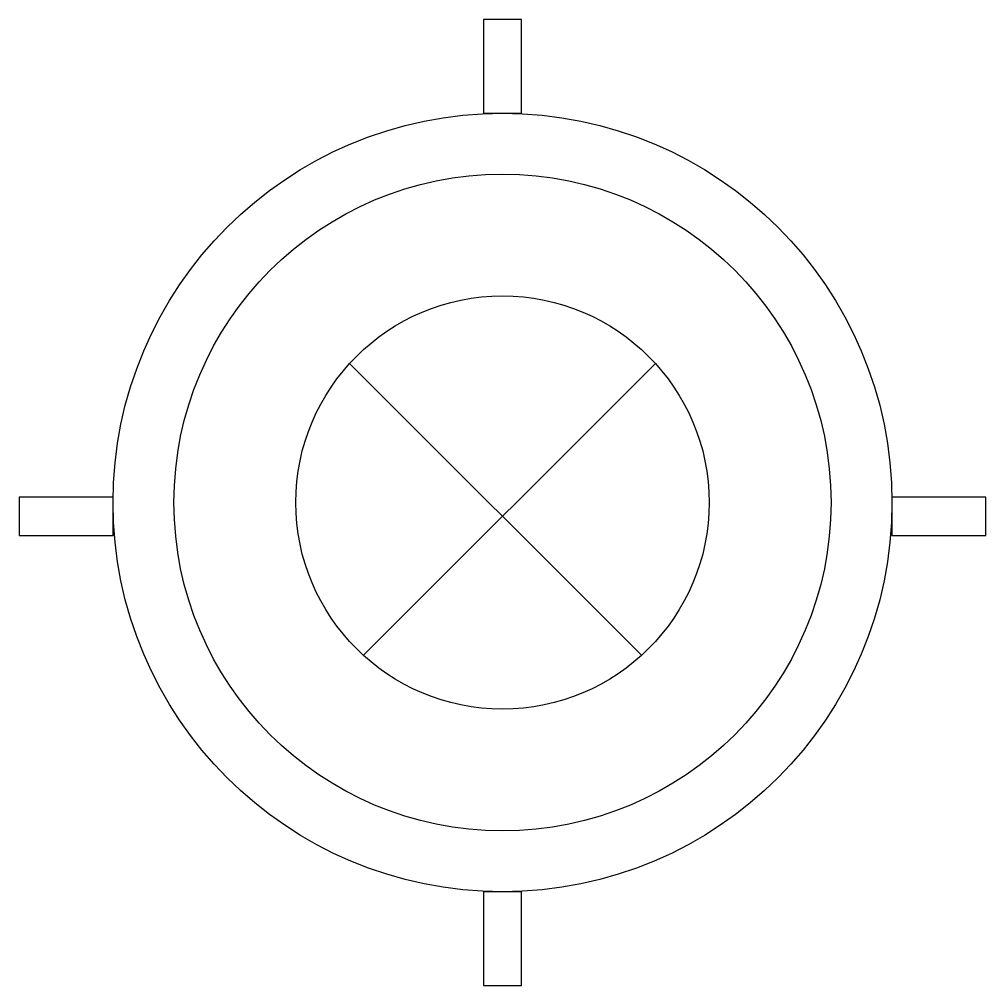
# Model space of a CAD drawing. Extents: x -744 to 744, y -723 to 765.
import ezdxf

# ---------------------------------------------------------------- set-up
doc = ezdxf.new("R2010")
doc.units = 0
doc.header["$LTSCALE"] = 1000
doc.layers.add('TJ(电气专业D)', color=142, linetype='CONTINUOUS')

# ---------------------------------------------------------------- blocks, each defined once
blk = doc.blocks.new('$Equip$00003237')
at = {"layer": 'TJ(电气专业D)', "ltscale": 1000}
for p, q in [((-0.0588, 1.5304), (-0.0588, 1.2412)), ((0.0588, 1.5304), (-0.0588, 1.5304)), ((0.0588, 1.2412), (0.0588, 1.5304)), ((-0.0588, 1.2412), (0.0588, 1.2412)), ((-0.4706, 0.4706), (0.428, -0.428)), ((-0.428, -0.428), (0.4706, 0.4706)), ((-1.1978, 0.0588), (-1.4871, 0.0588)), ((-1.4871, 0.0588), (-1.4871, -0.0588)), ((-1.1978, -0.0588), (-1.1978, 0.0588)), ((1.4871, 0.0588), (1.1978, 0.0588)), ((1.1978, 0.0588), (1.1978, -0.0588)), ((1.4871, -0.0588), (1.4871, 0.0588)), ((-1.4871, -0.0588), (-1.1978, -0.0588)), ((1.1978, -0.0588), (1.4871, -0.0588)), ((-0.0588, -1.156), (-0.0588, -1.4452)), ((0.0588, -1.156), (-0.0588, -1.156)), ((0.0588, -1.4452), (0.0588, -1.156)), ((-0.0588, -1.4452), (0.0588, -1.4452))]:
    blk.add_line(p, q, dxfattribs=at)
for radius in [1.1986, 1.0111, 0.6361]:
    blk.add_circle((0, 0.0426), radius, dxfattribs=at)

msp = doc.modelspace()

# ---------------------------------------------------------------- block references
at = {"layer": 'TJ(电气专业D)', "xscale": 500, "yscale": 500, "zscale": 500}
msp.add_blockref('$Equip$00003237', (0, 0), dxfattribs=at)

doc.saveas('drawing.dxf')
